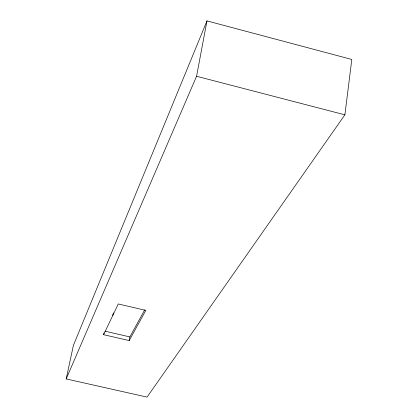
<?xml version="1.0" encoding="UTF-8"?>
<svg xmlns="http://www.w3.org/2000/svg" width="418" height="418" viewBox="0 0 418 418"><rect width="100%" height="100%" fill="white"/><g stroke="black" fill="none" stroke-linecap="round" stroke-linejoin="round"><path stroke-width="0.63" d="M344.887 114.83L351.81 59.455L206.978 20.9L73.411 345.341L66.19 378.933L147.063 397.1L344.887 114.83L196.57 76.264L66.19 378.933M196.57 76.264L206.978 20.9M103.972 332.864L103.596 334.693L129.167 340.581L129.878 336.924L144.701 309.884M113.419 314.132L113.68 312.857M112.776 315.48L113.163 313.573M103.596 334.693L118.278 303.964L145.809 310.402L129.167 340.581M104.97 331.176L129.878 336.924"/></g></svg>
